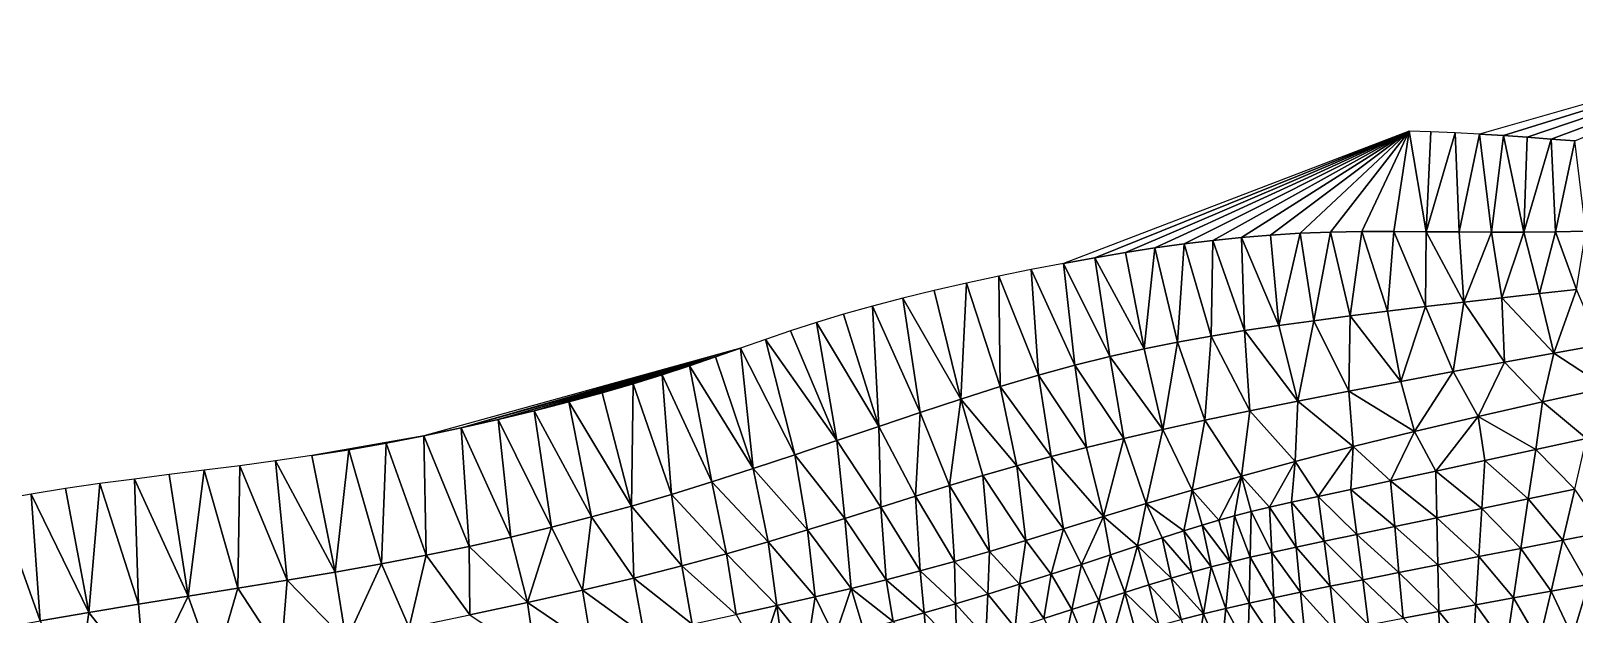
# Model space of a CAD drawing. Header units: metres. Extents: x 0 to 433, y 0 to 317.
# Drawn here: x 199.9 to 240.3, y 282.02 to 297.29 of the extents above; entities that cross this region are included whole.
import ezdxf

# ---------------------------------------------------------------- set-up
doc = ezdxf.new("R2010")
doc.units = ezdxf.units.M
doc.layers.add('TERRAIN_TIN', color=8, linetype='Continuous')

msp = doc.modelspace()

# ---------------------------------------------------------------- linework, layer by layer
at = {"layer": 'TERRAIN_TIN'}
for points in [[(237.822, 294.587, 1), (238.451, 294.547, 1), (247.291, 297.289)], [(238.451, 294.547, 1), (239.076, 294.503, 1), (247.291, 297.289)], [(239.076, 294.503, 1), (239.698, 294.456, 1), (247.291, 297.289)], [(239.698, 294.456, 1), (240.318, 294.409, 1), (247.291, 297.289)], [(226.933, 291.201, 2), (227.756, 291.35, 2), (235.987, 294.665, 1)], [(227.756, 291.35, 2), (228.553, 291.486, 2), (235.987, 294.665, 1)], [(228.553, 291.486, 2), (229.328, 291.607, 2), (235.987, 294.665, 1)], [(229.328, 291.607, 2), (230.09, 291.714, 2), (235.987, 294.665, 1)], [(230.09, 291.714, 2), (230.844, 291.806, 2), (235.987, 294.665, 1)], [(230.844, 291.806, 2), (231.597, 291.883, 2), (235.987, 294.665, 1)], [(231.597, 291.883, 2), (232.357, 291.944, 2), (235.987, 294.665, 1)], [(232.357, 291.944, 2), (233.131, 291.991, 2), (235.987, 294.665, 1)], [(233.131, 291.991, 2), (233.924, 292.021, 2), (235.987, 294.665, 1)], [(233.924, 292.021, 2), (234.743, 292.035, 2), (235.987, 294.665, 1)], [(234.743, 292.035, 2), (235.581, 292.038, 2), (235.987, 294.665, 1)], [(235.581, 292.038, 2), (236.432, 292.033, 2), (235.987, 294.665, 1)], [(236.432, 292.033, 2), (236.552, 294.648, 1), (235.987, 294.665, 1)], [(237.189, 294.621, 1), (236.552, 294.648, 1), (236.432, 292.033, 2)], [(237.288, 292.025, 2), (237.189, 294.621, 1), (236.432, 292.033, 2)], [(237.822, 294.587, 1), (237.189, 294.621, 1), (237.288, 292.025, 2)], [(238.141, 292.019, 2), (237.822, 294.587, 1), (237.288, 292.025, 2)], [(238.141, 292.019, 2), (238.451, 294.547, 1), (237.822, 294.587, 1)], [(238.451, 294.547, 1), (238.141, 292.019, 2), (238.984, 292.018, 2)], [(239.076, 294.503, 1), (238.451, 294.547, 1), (238.984, 292.018, 2)], [(239.698, 294.456, 1), (239.076, 294.503, 1), (238.984, 292.018, 2)], [(239.81, 292.027, 2), (239.698, 294.456, 1), (238.984, 292.018, 2)], [(239.698, 294.456, 1), (239.81, 292.027, 2), (240.318, 294.409, 1)], [(239.81, 292.027, 2), (240.611, 292.05, 2), (240.318, 294.409, 1)], [(229.328, 291.607, 2), (229.922, 289.143, 3), (230.09, 291.714, 2)], [(229.922, 289.143, 3), (230.796, 289.301, 3), (230.09, 291.714, 2)], [(230.796, 289.301, 3), (230.844, 291.806, 2), (230.09, 291.714, 2)], [(230.844, 291.806, 2), (230.796, 289.301, 3), (231.674, 289.443, 3)], [(231.597, 291.883, 2), (230.844, 291.806, 2), (231.674, 289.443, 3)], [(231.597, 291.883, 2), (232.568, 289.576, 3), (232.357, 291.944, 2)], [(232.568, 289.576, 3), (231.597, 291.883, 2), (231.674, 289.443, 3)], [(232.568, 289.576, 3), (233.131, 291.991, 2), (232.357, 291.944, 2)], [(233.131, 291.991, 2), (232.568, 289.576, 3), (233.487, 289.702, 3)], [(233.924, 292.021, 2), (233.131, 291.991, 2), (233.487, 289.702, 3)], [(234.439, 289.827, 3), (233.924, 292.021, 2), (233.487, 289.702, 3)], [(233.924, 292.021, 2), (234.439, 289.827, 3), (234.743, 292.035, 2)], [(234.439, 289.827, 3), (235.417, 289.95, 3), (234.743, 292.035, 2)], [(235.417, 289.95, 3), (235.581, 292.038, 2), (234.743, 292.035, 2)], [(235.581, 292.038, 2), (235.417, 289.95, 3), (236.411, 290.07, 3)], [(235.581, 292.038, 2), (236.411, 290.07, 3), (236.432, 292.033, 2)], [(236.411, 290.07, 3), (237.413, 290.188, 3), (236.432, 292.033, 2)], [(237.413, 290.188, 3), (237.288, 292.025, 2), (236.432, 292.033, 2)], [(237.413, 290.188, 3), (238.141, 292.019, 2), (237.288, 292.025, 2)], [(237.413, 290.188, 3), (238.411, 290.302, 3), (238.141, 292.019, 2)], [(238.141, 292.019, 2), (238.411, 290.302, 3), (238.984, 292.018, 2)], [(238.411, 290.302, 3), (239.397, 290.412, 3), (238.984, 292.018, 2)], [(239.397, 290.412, 3), (239.81, 292.027, 2), (238.984, 292.018, 2)], [(239.81, 292.027, 2), (239.397, 290.412, 3), (240.361, 290.518, 3)], [(240.611, 292.05, 2), (239.81, 292.027, 2), (240.361, 290.518, 3)], [(228.151, 288.766, 3), (227.756, 291.35, 2), (226.933, 291.201, 2)], [(227.756, 291.35, 2), (229.044, 288.966, 3), (228.553, 291.486, 2)], [(227.756, 291.35, 2), (228.151, 288.766, 3), (229.044, 288.966, 3)], [(229.044, 288.966, 3), (229.328, 291.607, 2), (228.553, 291.486, 2)], [(229.922, 289.143, 3), (229.328, 291.607, 2), (229.044, 288.966, 3)], [(226.092, 291.039, 2), (225.241, 290.866, 2), (226.277, 288.275, 3)], [(226.092, 291.039, 2), (227.231, 288.537, 3), (226.933, 291.201, 2)], [(227.231, 288.537, 3), (226.092, 291.039, 2), (226.277, 288.275, 3)], [(227.231, 288.537, 3), (228.151, 288.766, 3), (226.933, 291.201, 2)], [(224.244, 287.65, 3), (223.55, 290.491, 2), (222.728, 290.291, 2)], [(224.391, 290.683, 2), (223.55, 290.491, 2), (224.244, 287.65, 3)], [(225.279, 287.977, 3), (224.391, 290.683, 2), (224.244, 287.65, 3)], [(224.391, 290.683, 2), (225.279, 287.977, 3), (225.241, 290.866, 2)], [(225.241, 290.866, 2), (225.279, 287.977, 3), (226.277, 288.275, 3)], [(240.361, 290.518, 3), (239.397, 290.412, 3), (239.77, 288.853, 4)], [(240.98, 289.074, 4), (240.361, 290.518, 3), (239.77, 288.853, 4)], [(222.097, 286.937, 3), (221.935, 290.084, 2), (221.179, 289.872, 2)], [(222.728, 290.291, 2), (221.935, 290.084, 2), (223.181, 287.301, 3)], [(221.935, 290.084, 2), (222.097, 286.937, 3), (223.181, 287.301, 3)], [(224.244, 287.65, 3), (222.728, 290.291, 2), (223.181, 287.301, 3)], [(237.132, 288.369, 4), (237.413, 290.188, 3), (236.411, 290.07, 3)], [(237.132, 288.369, 4), (238.477, 288.617, 4), (237.413, 290.188, 3)], [(237.413, 290.188, 3), (238.477, 288.617, 4), (238.411, 290.302, 3)], [(239.397, 290.412, 3), (238.411, 290.302, 3), (239.77, 288.853, 4)], [(238.411, 290.302, 3), (238.477, 288.617, 4), (239.77, 288.853, 4)], [(220.467, 289.656, 2), (222.097, 286.937, 3), (221.179, 289.872, 2)], [(232.568, 289.576, 3), (233.073, 287.598, 4), (233.487, 289.702, 3)], [(233.073, 287.598, 4), (234.401, 287.856, 4), (233.487, 289.702, 3)], [(234.401, 287.856, 4), (234.439, 289.827, 3), (233.487, 289.702, 3)], [(234.401, 287.856, 4), (235.764, 288.114, 4), (234.439, 289.827, 3)], [(234.439, 289.827, 3), (235.764, 288.114, 4), (235.417, 289.95, 3)], [(235.417, 289.95, 3), (235.764, 288.114, 4), (236.411, 290.07, 3)], [(235.764, 288.114, 4), (237.132, 288.369, 4), (236.411, 290.07, 3)], [(221.001, 286.566, 3), (219.789, 289.436, 2), (219.131, 289.213, 2)], [(220.467, 289.656, 2), (219.789, 289.436, 2), (221.001, 286.566, 3)], [(222.097, 286.937, 3), (220.467, 289.656, 2), (221.001, 286.566, 3)], [(230.796, 289.301, 3), (229.922, 289.143, 3), (230.634, 287.098, 4)], [(231.81, 287.344, 4), (230.796, 289.301, 3), (230.634, 287.098, 4)], [(230.796, 289.301, 3), (231.81, 287.344, 4), (231.674, 289.443, 3)], [(233.073, 287.598, 4), (232.568, 289.576, 3), (231.674, 289.443, 3)], [(231.81, 287.344, 4), (233.073, 287.598, 4), (231.674, 289.443, 3)], [(211.165, 286.896, 2), (218.48, 288.986, 2), (210.185, 286.69, 2)], [(217.822, 288.756, 2), (218.48, 288.986, 2), (211.165, 286.896, 2)], [(218.809, 285.831, 3), (218.48, 288.986, 2), (217.822, 288.756, 2)], [(218.48, 288.986, 2), (219.902, 286.194, 3), (219.131, 289.213, 2)], [(218.48, 288.986, 2), (218.809, 285.831, 3), (219.902, 286.194, 3)], [(219.902, 286.194, 3), (221.001, 286.566, 3), (219.131, 289.213, 2)], [(228.151, 288.766, 3), (229.538, 286.858, 4), (229.044, 288.966, 3)], [(229.538, 286.858, 4), (229.922, 289.143, 3), (229.044, 288.966, 3)], [(229.922, 289.143, 3), (229.538, 286.858, 4), (230.634, 287.098, 4)], [(241.158, 287.944, 5), (240.98, 289.074, 4), (239.77, 288.853, 4)], [(217.822, 288.756, 2), (211.165, 286.896, 2), (212.131, 287.114, 2)], [(213.074, 287.341, 2), (217.822, 288.756, 2), (212.131, 287.114, 2)], [(213.074, 287.341, 2), (213.985, 287.575, 2), (217.822, 288.756, 2)], [(213.985, 287.575, 2), (217.144, 288.524, 2), (217.822, 288.756, 2)], [(214.854, 287.813, 2), (217.144, 288.524, 2), (213.985, 287.575, 2)], [(214.854, 287.813, 2), (216.431, 288.289, 2), (217.144, 288.524, 2)], [(216.431, 288.289, 2), (217.729, 285.483, 3), (217.144, 288.524, 2)], [(217.144, 288.524, 2), (218.809, 285.831, 3), (217.822, 288.756, 2)], [(217.144, 288.524, 2), (217.729, 285.483, 3), (218.809, 285.831, 3)], [(227.539, 286.384, 4), (227.231, 288.537, 3), (226.277, 288.275, 3)], [(228.151, 288.766, 3), (227.231, 288.537, 3), (228.511, 286.621, 4)], [(227.231, 288.537, 3), (227.539, 286.384, 4), (228.511, 286.621, 4)], [(229.538, 286.858, 4), (228.151, 288.766, 3), (228.511, 286.621, 4)], [(238.477, 288.617, 4), (237.132, 288.369, 4), (237.786, 287.198, 5)], [(239.475, 287.58, 5), (238.477, 288.617, 4), (237.786, 287.198, 5)], [(238.477, 288.617, 4), (239.475, 287.58, 5), (239.77, 288.853, 4)], [(239.475, 287.58, 5), (241.158, 287.944, 5), (239.77, 288.853, 4)], [(216.431, 288.289, 2), (214.854, 287.813, 2), (215.671, 288.052, 2)], [(216.431, 288.289, 2), (215.671, 288.052, 2), (216.669, 285.157, 3)], [(217.729, 285.483, 3), (216.431, 288.289, 2), (216.669, 285.157, 3)], [(225.279, 287.977, 3), (226.609, 286.145, 4), (226.277, 288.275, 3)], [(226.609, 286.145, 4), (227.539, 286.384, 4), (226.277, 288.275, 3)], [(236.123, 286.805, 5), (235.764, 288.114, 4), (234.401, 287.856, 4)], [(235.764, 288.114, 4), (236.123, 286.805, 5), (237.132, 288.369, 4)], [(237.132, 288.369, 4), (236.123, 286.805, 5), (237.786, 287.198, 5)], [(215.622, 284.851, 3), (214.854, 287.813, 2), (213.985, 287.575, 2)], [(214.854, 287.813, 2), (215.622, 284.851, 3), (215.671, 288.052, 2)], [(215.671, 288.052, 2), (215.622, 284.851, 3), (216.669, 285.157, 3)], [(225.279, 287.977, 3), (224.244, 287.65, 3), (225.709, 285.901, 4)], [(226.609, 286.145, 4), (225.279, 287.977, 3), (225.709, 285.901, 4)], [(234.517, 286.409, 5), (234.401, 287.856, 4), (233.073, 287.598, 4)], [(234.517, 286.409, 5), (236.123, 286.805, 5), (234.401, 287.856, 4)], [(239.475, 287.58, 5), (240.628, 286.621, 6), (241.158, 287.944, 5)], [(213.529, 284.294, 3), (213.074, 287.341, 2), (212.131, 287.114, 2)], [(213.074, 287.341, 2), (214.578, 284.564, 3), (213.985, 287.575, 2)], [(214.578, 284.564, 3), (213.074, 287.341, 2), (213.529, 284.294, 3)], [(214.578, 284.564, 3), (215.622, 284.851, 3), (213.985, 287.575, 2)], [(222.097, 286.937, 3), (223.059, 285.111, 4), (223.181, 287.301, 3)], [(223.059, 285.111, 4), (223.946, 285.386, 4), (223.181, 287.301, 3)], [(223.946, 285.386, 4), (224.244, 287.65, 3), (223.181, 287.301, 3)], [(223.946, 285.386, 4), (224.825, 285.649, 4), (224.244, 287.65, 3)], [(224.244, 287.65, 3), (224.825, 285.649, 4), (225.709, 285.901, 4)], [(231.597, 285.637, 5), (231.81, 287.344, 4), (230.634, 287.098, 4)], [(231.81, 287.344, 4), (231.597, 285.637, 5), (233.001, 286.018, 5)], [(233.073, 287.598, 4), (231.81, 287.344, 4), (233.001, 286.018, 5)], [(234.517, 286.409, 5), (233.073, 287.598, 4), (233.001, 286.018, 5)], [(239.296, 286.334, 6), (239.475, 287.58, 5), (237.786, 287.198, 5)], [(240.628, 286.621, 6), (239.475, 287.58, 5), (239.296, 286.334, 6)], [(211.374, 283.796, 3), (211.165, 286.896, 2), (210.185, 286.69, 2)], [(211.165, 286.896, 2), (212.464, 284.039, 3), (212.131, 287.114, 2)], [(211.374, 283.796, 3), (212.464, 284.039, 3), (211.165, 286.896, 2)], [(212.464, 284.039, 3), (213.529, 284.294, 3), (212.131, 287.114, 2)], [(222.097, 286.937, 3), (221.001, 286.566, 3), (222.151, 284.824, 4)], [(223.059, 285.111, 4), (222.097, 286.937, 3), (222.151, 284.824, 4)], [(229.102, 284.916, 5), (229.538, 286.858, 4), (228.511, 286.621, 4)], [(229.538, 286.858, 4), (229.102, 284.916, 5), (230.302, 285.269, 5)], [(229.538, 286.858, 4), (230.302, 285.269, 5), (230.634, 287.098, 4)], [(230.302, 285.269, 5), (231.597, 285.637, 5), (230.634, 287.098, 4)], [(236.123, 286.805, 5), (236.682, 285.768, 6), (237.786, 287.198, 5)], [(236.682, 285.768, 6), (237.965, 286.046, 6), (237.786, 287.198, 5)], [(237.965, 286.046, 6), (239.296, 286.334, 6), (237.786, 287.198, 5)], [(207.258, 286.171, 2), (209.201, 286.499, 2), (210.185, 286.69, 2)], [(208.223, 286.325, 2), (209.201, 286.499, 2), (207.258, 286.171, 2)], [(209.201, 286.499, 2), (208.223, 286.325, 2), (209.083, 283.34, 3)], [(210.251, 283.563, 3), (209.201, 286.499, 2), (209.083, 283.34, 3)], [(209.201, 286.499, 2), (210.251, 283.563, 3), (210.185, 286.69, 2)], [(210.251, 283.563, 3), (211.374, 283.796, 3), (210.185, 286.69, 2)], [(221.213, 284.528, 4), (221.001, 286.566, 3), (219.902, 286.194, 3)], [(221.001, 286.566, 3), (221.213, 284.528, 4), (222.151, 284.824, 4)], [(227.539, 286.384, 4), (227.984, 284.577, 5), (228.511, 286.621, 4)], [(227.984, 284.577, 5), (229.102, 284.916, 5), (228.511, 286.621, 4)], [(235.497, 285.512, 6), (236.123, 286.805, 5), (234.517, 286.409, 5)], [(235.497, 285.512, 6), (236.682, 285.768, 6), (236.123, 286.805, 5)], [(240.318, 285.289, 7), (240.628, 286.621, 6), (239.296, 286.334, 6)], [(207.866, 283.122, 3), (207.258, 286.171, 2), (206.308, 286.033, 2)], [(207.866, 283.122, 3), (208.223, 286.325, 2), (207.258, 286.171, 2)], [(208.223, 286.325, 2), (207.866, 283.122, 3), (209.083, 283.34, 3)], [(218.809, 285.831, 3), (220.234, 284.224, 4), (219.902, 286.194, 3)], [(220.234, 284.224, 4), (221.213, 284.528, 4), (219.902, 286.194, 3)], [(226.936, 284.255, 5), (226.609, 286.145, 4), (225.709, 285.901, 4)], [(227.539, 286.384, 4), (226.609, 286.145, 4), (227.984, 284.577, 5)], [(226.609, 286.145, 4), (226.936, 284.255, 5), (227.984, 284.577, 5)], [(233.602, 285.102, 6), (234.517, 286.409, 5), (233.001, 286.018, 5)], [(233.602, 285.102, 6), (234.459, 285.288, 6), (234.517, 286.409, 5)], [(234.459, 285.288, 6), (235.497, 285.512, 6), (234.517, 286.409, 5)], [(237.965, 286.046, 6), (236.682, 285.768, 6), (237.887, 284.787, 7)], [(239.102, 285.038, 7), (237.965, 286.046, 6), (237.887, 284.787, 7)], [(237.965, 286.046, 6), (239.102, 285.038, 7), (239.296, 286.334, 6)], [(239.102, 285.038, 7), (240.318, 285.289, 7), (239.296, 286.334, 6)], [(204.021, 282.49, 3), (203.522, 285.674, 2), (202.61, 285.558, 2)], [(204.441, 285.789, 2), (203.522, 285.674, 2), (204.021, 282.49, 3)], [(204.441, 285.789, 2), (204.021, 282.49, 3), (205.323, 282.699, 3)], [(204.441, 285.789, 2), (205.323, 282.699, 3), (205.369, 285.907, 2)], [(205.323, 282.699, 3), (206.608, 282.909, 3), (205.369, 285.907, 2)], [(206.608, 282.909, 3), (206.308, 286.033, 2), (205.369, 285.907, 2)], [(206.608, 282.909, 3), (207.866, 283.122, 3), (206.308, 286.033, 2)], [(218.809, 285.831, 3), (217.729, 285.483, 3), (219.203, 283.914, 4)], [(220.234, 284.224, 4), (218.809, 285.831, 3), (219.203, 283.914, 4)], [(224.999, 283.664, 5), (224.825, 285.649, 4), (223.946, 285.386, 4)], [(224.825, 285.649, 4), (225.945, 283.95, 5), (225.709, 285.901, 4)], [(224.825, 285.649, 4), (224.999, 283.664, 5), (225.945, 283.95, 5)], [(225.945, 283.95, 5), (226.936, 284.255, 5), (225.709, 285.901, 4)], [(231.001, 284.483, 6), (231.597, 285.637, 5), (230.302, 285.269, 5)], [(231.001, 284.483, 6), (231.415, 284.598, 6), (231.597, 285.637, 5)], [(231.415, 284.598, 6), (231.847, 284.708, 6), (231.597, 285.637, 5)], [(231.597, 285.637, 5), (232.331, 284.822, 6), (233.001, 286.018, 5)], [(231.847, 284.708, 6), (232.331, 284.822, 6), (231.597, 285.637, 5)], [(232.331, 284.822, 6), (232.905, 284.95, 6), (233.001, 286.018, 5)], [(232.905, 284.95, 6), (233.602, 285.102, 6), (233.001, 286.018, 5)], [(236.682, 285.768, 6), (235.497, 285.512, 6), (236.709, 284.542, 7)], [(236.682, 285.768, 6), (236.709, 284.542, 7), (237.887, 284.787, 7)], [(200.805, 285.306, 2), (199.907, 285.163, 2), (201.421, 282.066, 3)], [(201.705, 285.437, 2), (200.805, 285.306, 2), (201.421, 282.066, 3)], [(202.716, 282.279, 3), (201.705, 285.437, 2), (201.421, 282.066, 3)], [(201.705, 285.437, 2), (202.716, 282.279, 3), (202.61, 285.558, 2)], [(202.716, 282.279, 3), (204.021, 282.49, 3), (202.61, 285.558, 2)], [(218.108, 283.6, 4), (217.729, 285.483, 3), (216.669, 285.157, 3)], [(217.729, 285.483, 3), (218.108, 283.6, 4), (219.203, 283.914, 4)], [(223.946, 285.386, 4), (223.059, 285.111, 4), (224.084, 283.398, 5)], [(224.999, 283.664, 5), (223.946, 285.386, 4), (224.084, 283.398, 5)], [(230.302, 285.269, 5), (229.102, 284.916, 5), (230.083, 284.201, 6)], [(230.568, 284.354, 6), (230.302, 285.269, 5), (230.083, 284.201, 6)], [(231.001, 284.483, 6), (230.302, 285.269, 5), (230.568, 284.354, 6)], [(234.613, 284.105, 7), (234.459, 285.288, 6), (233.602, 285.102, 6)], [(235.606, 284.312, 7), (235.497, 285.512, 6), (234.459, 285.288, 6)], [(235.606, 284.312, 7), (234.459, 285.288, 6), (234.613, 284.105, 7)], [(235.497, 285.512, 6), (235.606, 284.312, 7), (236.709, 284.542, 7)], [(239.102, 285.038, 7), (240.008, 283.958, 8), (240.318, 285.289, 7)], [(240.008, 283.958, 8), (241.085, 284.166, 8), (240.318, 285.289, 7)], [(199.011, 285.006, 2), (198.908, 281.623, 3), (200.147, 281.848, 3)], [(199.011, 285.006, 2), (200.147, 281.848, 3), (199.907, 285.163, 2)], [(199.907, 285.163, 2), (200.147, 281.848, 3), (201.421, 282.066, 3)], [(214.578, 284.564, 3), (215.685, 282.966, 4), (215.622, 284.851, 3)], [(215.622, 284.851, 3), (216.939, 283.283, 4), (216.669, 285.157, 3)], [(215.685, 282.966, 4), (216.939, 283.283, 4), (215.622, 284.851, 3)], [(216.939, 283.283, 4), (218.108, 283.6, 4), (216.669, 285.157, 3)], [(223.186, 283.151, 5), (223.059, 285.111, 4), (222.151, 284.824, 4)], [(224.084, 283.398, 5), (223.059, 285.111, 4), (223.186, 283.151, 5)], [(228.872, 283.805, 6), (229.102, 284.916, 5), (227.984, 284.577, 5)], [(229.515, 284.017, 6), (229.102, 284.916, 5), (228.872, 283.805, 6)], [(229.102, 284.916, 5), (229.515, 284.017, 6), (230.083, 284.201, 6)], [(232.905, 284.95, 6), (232.331, 284.822, 6), (233.023, 283.773, 7)], [(233.602, 285.102, 6), (232.905, 284.95, 6), (233.757, 283.927, 7)], [(232.905, 284.95, 6), (233.023, 283.773, 7), (233.757, 283.927, 7)], [(234.613, 284.105, 7), (233.602, 285.102, 6), (233.757, 283.927, 7)], [(239.102, 285.038, 7), (237.887, 284.787, 7), (238.908, 283.743, 8)], [(240.008, 283.958, 8), (239.102, 285.038, 7), (238.908, 283.743, 8)], [(214.339, 282.649, 4), (214.578, 284.564, 3), (213.529, 284.294, 3)], [(215.685, 282.966, 4), (214.578, 284.564, 3), (214.339, 282.649, 4)], [(221.378, 282.694, 5), (221.213, 284.528, 4), (220.234, 284.224, 4)], [(221.213, 284.528, 4), (222.29, 282.918, 5), (222.151, 284.824, 4)], [(221.378, 282.694, 5), (222.29, 282.918, 5), (221.213, 284.528, 4)], [(222.29, 282.918, 5), (223.186, 283.151, 5), (222.151, 284.824, 4)], [(227.984, 284.577, 5), (226.936, 284.255, 5), (227.406, 283.323, 6)], [(228.165, 283.572, 6), (227.984, 284.577, 5), (227.406, 283.323, 6)], [(228.165, 283.572, 6), (228.872, 283.805, 6), (227.984, 284.577, 5)], [(231.299, 283.385, 7), (231.001, 284.483, 6), (230.568, 284.354, 6)], [(231.001, 284.483, 6), (231.299, 283.385, 7), (231.415, 284.598, 6)], [(231.299, 283.385, 7), (231.819, 283.509, 7), (231.415, 284.598, 6)], [(231.819, 283.509, 7), (231.847, 284.708, 6), (231.415, 284.598, 6)], [(232.385, 283.636, 7), (231.847, 284.708, 6), (231.819, 283.509, 7)], [(232.385, 283.636, 7), (232.331, 284.822, 6), (231.847, 284.708, 6)], [(232.331, 284.822, 6), (232.385, 283.636, 7), (233.023, 283.773, 7)], [(236.709, 284.542, 7), (235.606, 284.312, 7), (236.736, 283.315, 8)], [(236.709, 284.542, 7), (237.809, 283.527, 8), (237.887, 284.787, 7)], [(237.809, 283.527, 8), (236.709, 284.542, 7), (236.736, 283.315, 8)], [(237.887, 284.787, 7), (237.809, 283.527, 8), (238.908, 283.743, 8)], [(212.904, 282.33, 4), (212.464, 284.039, 3), (211.374, 283.796, 3)], [(212.464, 284.039, 3), (212.904, 282.33, 4), (213.529, 284.294, 3)], [(212.904, 282.33, 4), (214.339, 282.649, 4), (213.529, 284.294, 3)], [(220.432, 282.472, 5), (220.234, 284.224, 4), (219.203, 283.914, 4)], [(220.432, 282.472, 5), (221.378, 282.694, 5), (220.234, 284.224, 4)], [(226.609, 283.064, 6), (226.936, 284.255, 5), (225.945, 283.95, 5)], [(226.936, 284.255, 5), (226.609, 283.064, 6), (227.406, 283.323, 6)], [(229.515, 284.017, 6), (230.293, 283.12, 7), (230.083, 284.201, 6)], [(230.798, 283.258, 7), (230.568, 284.354, 6), (230.083, 284.201, 6)], [(230.293, 283.12, 7), (230.798, 283.258, 7), (230.083, 284.201, 6)], [(230.798, 283.258, 7), (231.299, 283.385, 7), (230.568, 284.354, 6)], [(234.766, 282.923, 8), (234.613, 284.105, 7), (233.757, 283.927, 7)], [(235.714, 283.112, 8), (235.606, 284.312, 7), (234.613, 284.105, 7)], [(234.766, 282.923, 8), (235.714, 283.112, 8), (234.613, 284.105, 7)], [(236.736, 283.315, 8), (235.606, 284.312, 7), (235.714, 283.112, 8)], [(241.085, 284.166, 8), (240.008, 283.958, 8), (240.671, 282.8, 9)], [(210.251, 283.563, 3), (211.39, 282.005, 4), (211.374, 283.796, 3)], [(211.39, 282.005, 4), (212.904, 282.33, 4), (211.374, 283.796, 3)], [(218.108, 283.6, 4), (219.434, 282.246, 5), (219.203, 283.914, 4)], [(219.434, 282.246, 5), (220.432, 282.472, 5), (219.203, 283.914, 4)], [(224.949, 282.542, 6), (224.999, 283.664, 5), (224.084, 283.398, 5)], [(225.785, 282.802, 6), (224.999, 283.664, 5), (224.949, 282.542, 6)], [(224.999, 283.664, 5), (225.785, 282.802, 6), (225.945, 283.95, 5)], [(225.785, 282.802, 6), (226.609, 283.064, 6), (225.945, 283.95, 5)], [(228.165, 283.572, 6), (228.536, 282.585, 7), (228.872, 283.805, 6)], [(228.536, 282.585, 7), (229.17, 282.785, 7), (228.872, 283.805, 6)], [(229.515, 284.017, 6), (228.872, 283.805, 6), (229.757, 282.964, 7)], [(228.872, 283.805, 6), (229.17, 282.785, 7), (229.757, 282.964, 7)], [(230.293, 283.12, 7), (229.515, 284.017, 6), (229.757, 282.964, 7)], [(232.385, 283.636, 7), (231.819, 283.509, 7), (232.44, 282.45, 8)], [(233.023, 283.773, 7), (232.385, 283.636, 7), (233.141, 282.595, 8)], [(232.385, 283.636, 7), (232.44, 282.45, 8), (233.141, 282.595, 8)], [(233.023, 283.773, 7), (233.912, 282.752, 8), (233.757, 283.927, 7)], [(233.912, 282.752, 8), (233.023, 283.773, 7), (233.141, 282.595, 8)], [(233.912, 282.752, 8), (234.766, 282.923, 8), (233.757, 283.927, 7)], [(237.809, 283.527, 8), (238.714, 282.448, 9), (238.908, 283.743, 8)], [(238.714, 282.448, 9), (239.698, 282.626, 9), (238.908, 283.743, 8)], [(239.698, 282.626, 9), (240.008, 283.958, 8), (238.908, 283.743, 8)], [(240.008, 283.958, 8), (239.698, 282.626, 9), (240.671, 282.8, 9)], [(207.866, 283.122, 3), (208.155, 281.325, 4), (209.083, 283.34, 3)], [(208.155, 281.325, 4), (209.804, 281.671, 4), (209.083, 283.34, 3)], [(209.804, 281.671, 4), (210.251, 283.563, 3), (209.083, 283.34, 3)], [(211.39, 282.005, 4), (210.251, 283.563, 3), (209.804, 281.671, 4)], [(215.685, 282.966, 4), (217.214, 281.757, 5), (216.939, 283.283, 4)], [(218.368, 282.01, 5), (218.108, 283.6, 4), (216.939, 283.283, 4)], [(217.214, 281.757, 5), (218.368, 282.01, 5), (216.939, 283.283, 4)], [(218.368, 282.01, 5), (219.434, 282.246, 5), (218.108, 283.6, 4)], [(224.111, 282.29, 6), (224.084, 283.398, 5), (223.186, 283.151, 5)], [(224.111, 282.29, 6), (224.949, 282.542, 6), (224.084, 283.398, 5)], [(226.609, 283.064, 6), (227.152, 282.141, 7), (227.406, 283.323, 6)], [(227.152, 282.141, 7), (227.86, 282.369, 7), (227.406, 283.323, 6)], [(227.86, 282.369, 7), (228.165, 283.572, 6), (227.406, 283.323, 6)], [(228.536, 282.585, 7), (228.165, 283.572, 6), (227.86, 282.369, 7)], [(230.293, 283.12, 7), (230.596, 282.033, 8), (230.798, 283.258, 7)], [(230.798, 283.258, 7), (230.596, 282.033, 8), (231.182, 282.173, 8)], [(231.299, 283.385, 7), (230.798, 283.258, 7), (231.182, 282.173, 8)], [(231.299, 283.385, 7), (231.182, 282.173, 8), (231.792, 282.31, 8)], [(231.819, 283.509, 7), (231.299, 283.385, 7), (231.792, 282.31, 8)], [(232.44, 282.45, 8), (231.819, 283.509, 7), (231.792, 282.31, 8)], [(236.764, 282.088, 9), (236.736, 283.315, 8), (235.714, 283.112, 8)], [(237.809, 283.527, 8), (236.736, 283.315, 8), (237.732, 282.268, 9)], [(236.736, 283.315, 8), (236.764, 282.088, 9), (237.732, 282.268, 9)], [(238.714, 282.448, 9), (237.809, 283.527, 8), (237.732, 282.268, 9)], [(206.608, 282.909, 3), (205.323, 282.699, 3), (206.45, 280.963, 4)], [(208.155, 281.325, 4), (206.608, 282.909, 3), (206.45, 280.963, 4)], [(207.866, 283.122, 3), (206.608, 282.909, 3), (208.155, 281.325, 4)], [(215.685, 282.966, 4), (214.339, 282.649, 4), (215.957, 281.482, 5)], [(217.214, 281.757, 5), (215.685, 282.966, 4), (215.957, 281.482, 5)], [(222.29, 282.918, 5), (221.378, 282.694, 5), (222.478, 281.827, 6)], [(222.29, 282.918, 5), (223.285, 282.052, 6), (223.186, 283.151, 5)], [(222.29, 282.918, 5), (222.478, 281.827, 6), (223.285, 282.052, 6)], [(223.285, 282.052, 6), (224.111, 282.29, 6), (223.186, 283.151, 5)], [(225.785, 282.802, 6), (226.418, 281.904, 7), (226.609, 283.064, 6)], [(226.609, 283.064, 6), (226.418, 281.904, 7), (227.152, 282.141, 7)], [(229.17, 282.785, 7), (230.017, 281.885, 8), (229.757, 282.964, 7)], [(230.596, 282.033, 8), (230.293, 283.12, 7), (229.757, 282.964, 7)], [(230.017, 281.885, 8), (230.596, 282.033, 8), (229.757, 282.964, 7)], [(234.92, 281.741, 9), (234.766, 282.923, 8), (233.912, 282.752, 8)], [(234.766, 282.923, 8), (235.822, 281.912, 9), (235.714, 283.112, 8)], [(234.92, 281.741, 9), (235.822, 281.912, 9), (234.766, 282.923, 8)], [(235.822, 281.912, 9), (236.764, 282.088, 9), (235.714, 283.112, 8)], [(204.021, 282.49, 3), (202.716, 282.279, 3), (202.906, 280.179, 4)], [(204.698, 280.582, 4), (204.021, 282.49, 3), (202.906, 280.179, 4)], [(204.021, 282.49, 3), (204.698, 280.582, 4), (205.323, 282.699, 3)], [(205.323, 282.699, 3), (204.698, 280.582, 4), (206.45, 280.963, 4)], [(214.586, 281.181, 5), (214.339, 282.649, 4), (212.904, 282.33, 4)], [(214.339, 282.649, 4), (214.586, 281.181, 5), (215.957, 281.482, 5)], [(219.434, 282.246, 5), (220.245, 281.238, 6), (220.432, 282.472, 5)], [(220.432, 282.472, 5), (220.245, 281.238, 6), (220.951, 281.421, 6)], [(220.432, 282.472, 5), (220.951, 281.421, 6), (221.378, 282.694, 5)], [(221.378, 282.694, 5), (220.951, 281.421, 6), (221.698, 281.617, 6)], [(222.478, 281.827, 6), (221.378, 282.694, 5), (221.698, 281.617, 6)], [(224.111, 282.29, 6), (224.904, 281.421, 7), (224.949, 282.542, 6)], [(224.904, 281.421, 7), (225.666, 281.662, 7), (224.949, 282.542, 6)], [(225.666, 281.662, 7), (225.785, 282.802, 6), (224.949, 282.542, 6)], [(225.785, 282.802, 6), (225.666, 281.662, 7), (226.418, 281.904, 7)], [(228.199, 281.366, 8), (228.536, 282.585, 7), (227.86, 282.369, 7)], [(228.536, 282.585, 7), (228.199, 281.366, 8), (228.825, 281.553, 8)], [(229.431, 281.726, 8), (229.17, 282.785, 7), (228.536, 282.585, 7)], [(229.431, 281.726, 8), (228.536, 282.585, 7), (228.825, 281.553, 8)], [(230.017, 281.885, 8), (229.17, 282.785, 7), (229.431, 281.726, 8)], [(232.494, 281.264, 9), (232.44, 282.45, 8), (231.792, 282.31, 8)], [(232.44, 282.45, 8), (233.259, 281.418, 9), (233.141, 282.595, 8)], [(232.494, 281.264, 9), (233.259, 281.418, 9), (232.44, 282.45, 8)], [(234.066, 281.576, 9), (233.912, 282.752, 8), (233.141, 282.595, 8)], [(233.259, 281.418, 9), (234.066, 281.576, 9), (233.141, 282.595, 8)], [(234.92, 281.741, 9), (233.912, 282.752, 8), (234.066, 281.576, 9)], [(238.52, 281.153, 10), (238.714, 282.448, 9), (237.732, 282.268, 9)], [(238.714, 282.448, 9), (238.52, 281.153, 10), (239.388, 281.294, 10)], [(239.698, 282.626, 9), (238.714, 282.448, 9), (239.388, 281.294, 10)], [(240.257, 281.434, 10), (239.698, 282.626, 9), (239.388, 281.294, 10)], [(239.698, 282.626, 9), (240.257, 281.434, 10), (240.671, 282.8, 9)], [(240.257, 281.434, 10), (241.128, 281.572, 10), (240.671, 282.8, 9)], [(200.147, 281.848, 3), (201.085, 279.751, 4), (201.421, 282.066, 3)], [(201.085, 279.751, 4), (202.906, 280.179, 4), (201.421, 282.066, 3)], [(202.906, 280.179, 4), (202.716, 282.279, 3), (201.421, 282.066, 3)], [(211.39, 282.005, 4), (213.116, 280.855, 5), (212.904, 282.33, 4)], [(213.116, 280.855, 5), (214.586, 281.181, 5), (212.904, 282.33, 4)], [(218.987, 280.915, 6), (219.434, 282.246, 5), (218.368, 282.01, 5)], [(219.434, 282.246, 5), (218.987, 280.915, 6), (219.588, 281.07, 6)], [(220.245, 281.238, 6), (219.434, 282.246, 5), (219.588, 281.07, 6)], [(222.478, 281.827, 6), (223.379, 280.952, 7), (223.285, 282.052, 6)], [(224.111, 282.29, 6), (223.285, 282.052, 6), (224.139, 281.183, 7)], [(223.285, 282.052, 6), (223.379, 280.952, 7), (224.139, 281.183, 7)], [(224.904, 281.421, 7), (224.111, 282.29, 6), (224.139, 281.183, 7)], [(226.418, 281.904, 7), (226.897, 280.959, 8), (227.152, 282.141, 7)], [(227.152, 282.141, 7), (226.897, 280.959, 8), (227.556, 281.167, 8)], [(227.86, 282.369, 7), (227.152, 282.141, 7), (227.556, 281.167, 8)], [(228.199, 281.366, 8), (227.86, 282.369, 7), (227.556, 281.167, 8)], [(230.017, 281.885, 8), (230.394, 280.807, 9), (230.596, 282.033, 8)], [(230.596, 282.033, 8), (230.394, 280.807, 9), (231.066, 280.96, 9)], [(231.182, 282.173, 8), (230.596, 282.033, 8), (231.066, 280.96, 9)], [(231.764, 281.112, 9), (231.182, 282.173, 8), (231.066, 280.96, 9)], [(231.182, 282.173, 8), (231.764, 281.112, 9), (231.792, 282.31, 8)], [(231.764, 281.112, 9), (232.494, 281.264, 9), (231.792, 282.31, 8)], [(236.764, 282.088, 9), (235.822, 281.912, 9), (236.791, 280.862, 10)], [(236.764, 282.088, 9), (237.654, 281.009, 10), (237.732, 282.268, 9)], [(237.654, 281.009, 10), (236.764, 282.088, 9), (236.791, 280.862, 10)], [(237.654, 281.009, 10), (238.52, 281.153, 10), (237.732, 282.268, 9)]]:
    msp.add_3dface(points, dxfattribs=at)

doc.saveas('drawing.dxf')
